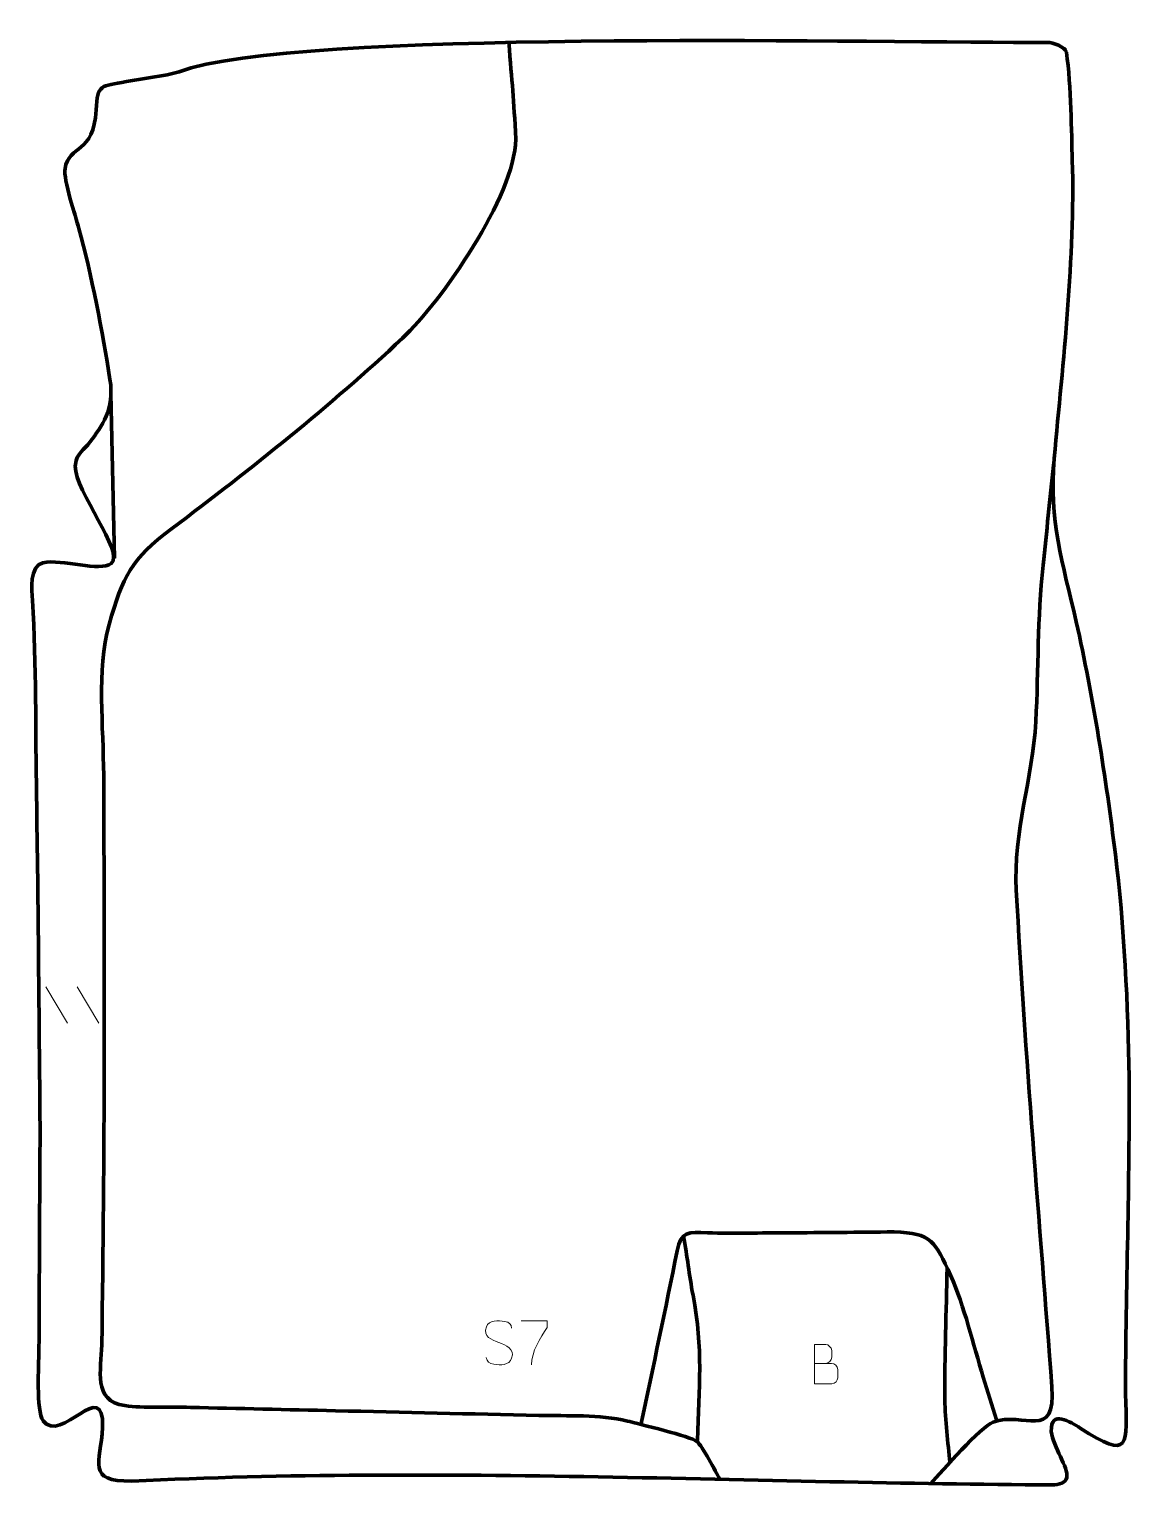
# Model space of a CAD drawing. Header units: millimetres. Extents: x -812 to -186, y 37 to 863.
import ezdxf

# ---------------------------------------------------------------- set-up
doc = ezdxf.new("R2010")
doc.units = ezdxf.units.MM
doc.header["$MEASUREMENT"] = 0
doc.layers.add('layer 2', color=7, linetype='Continuous')
doc.layers.add('layer 3', color=7, linetype='Continuous')

msp = doc.modelspace()

# ---------------------------------------------------------------- linework, layer by layer
at = {"layer": 'layer 2', "color": 140, "lineweight": 158}
for points, knots in [([(-539.4556, 855.4976), (-537.6014, 831.7475), (-536.6331, 823.7867), (-535.4913, 800.264), (-535.4913, 800.264), (-536.087, 767.72), (-577.8648, 708.105), (-599.7374, 687.3922), (-599.7374, 687.3922), (-641.6041, 648.2174), (-685.0157, 613.6764), (-730.7833, 579.2696), (-730.7833, 579.2696), (-753.9436, 561.8583), (-758.353, 552.3047), (-766.2934, 524.8533), (-766.2934, 524.8533), (-773.286, 498.7468), (-769.4791, 466.6642), (-769.3458, 439.4141), (-769.3458, 439.4141), (-768.8342, 331.6852), (-768.7224, 223.8012), (-770.4274, 116.0855), (-770.4274, 116.0855), (-770.6484, 102.1257), (-775.9264, 84.3547), (-757.3093, 81.6703), (-757.3093, 81.6703), (-747.1694, 80.2082), (-731.1126, 80.9295), (-720.1639, 80.677), (-720.1639, 80.677), (-692.7036, 80.0436), (-665.2432, 79.4103), (-637.7829, 78.7771), (-637.7829, 78.7771), (-599.3384, 77.8905), (-560.8939, 77.0039), (-522.4494, 76.1173), (-522.4494, 76.1173), (-506.2045, 75.7612), (-487.8587, 76.6794), (-472.1768, 72.9405), (-472.1768, 72.9405), (-465.9373, 71.4023), (-435.8909, 64.0623), (-432.7155, 61.3681), (-432.7155, 61.3681), (-429.5601, 58.691), (-422.1545, 44.3606), (-419.6517, 39.8736)], [0, 0, 0, 0, 0.07142857, 0.07142857, 0.07142857, 0.07142857, 0.14285714, 0.14285714, 0.14285714, 0.14285714, 0.21428571, 0.21428571, 0.21428571, 0.21428571, 0.28571429, 0.28571429, 0.28571429, 0.28571429, 0.35714286, 0.35714286, 0.35714286, 0.35714286, 0.42857143, 0.42857143, 0.42857143, 0.42857143, 0.5, 0.5, 0.5, 0.5, 0.57142857, 0.57142857, 0.57142857, 0.57142857, 0.64285714, 0.64285714, 0.64285714, 0.64285714, 0.71428571, 0.71428571, 0.71428571, 0.71428571, 0.78571429, 0.78571429, 0.78571429, 0.78571429, 0.85714286, 0.85714286, 0.85714286, 0.85714286, 1, 1, 1, 1]), ([(-300.0533, 37.4415), (-293.5387, 44.3911), (-271.6586, 69.7936), (-264.6329, 72.3367), (-264.6329, 72.3367), (-247.3135, 78.6058), (-228.9389, 61.2664), (-231.2616, 92.3099), (-231.2616, 92.3099), (-238.2816, 186.0052), (-246.4985, 280.3), (-251.468, 374.0749), (-251.468, 374.0749), (-253.2536, 407.7683), (-242.2625, 436.8508), (-240.3493, 469.8974), (-240.3493, 469.8974), (-238.9355, 500.0823), (-239.4703, 528.1656), (-236.2731, 558.5419), (-236.2731, 558.5419), (-234.2892, 577.3911), (-232.3149, 596.2414), (-230.3356, 615.0911), (-230.3356, 615.0911), (-230.3356, 615.0911), (-230.1793, 616.5792), (-230.1793, 616.5792)], [0, 0, 0, 0, 0.125, 0.125, 0.125, 0.125, 0.25, 0.25, 0.25, 0.25, 0.375, 0.375, 0.375, 0.375, 0.5, 0.5, 0.5, 0.5, 0.625, 0.625, 0.625, 0.625, 0.75, 0.75, 0.75, 0.75, 1, 1, 1, 1]), ([(-464.4943, 70.7501), (-457.5762, 103.637), (-450.4575, 136.49), (-443.9574, 169.4604), (-443.9574, 169.4604), (-441.6698, 181.0639), (-437.6767, 180.0101), (-426.6836, 179.7241), (-426.6836, 179.7241), (-411.8645, 179.3386), (-396.3383, 179.7012), (-381.4476, 179.7581), (-381.4476, 179.7581), (-361.2137, 179.8352), (-341.0947, 180.0252), (-320.865, 180.2587), (-320.865, 180.2587), (-299.2812, 179.646), (-297.5746, 174.7253), (-288.8306, 155.6751), (-288.8306, 155.6751), (-280.877, 138.0054), (-275.9764, 116.529), (-270.1886, 97.7578), (-270.1886, 97.7578), (-267.7002, 89.6871), (-265.2109, 81.6163), (-262.7521, 73.5366)], [0, 0, 0, 0, 0.125, 0.125, 0.125, 0.125, 0.25, 0.25, 0.25, 0.25, 0.375, 0.375, 0.375, 0.375, 0.5, 0.5, 0.5, 0.5, 0.625, 0.625, 0.625, 0.625, 0.75, 0.75, 0.75, 0.75, 1, 1, 1, 1]), ([(-432.3556, 61.9207), (-431.5422, 92.4601), (-429.0305, 113.5133), (-434.9143, 144.338), (-434.9143, 144.338), (-437.1551, 156.0779), (-438.1372, 166.1972), (-440.3071, 177.9537)], [0, 0, 0, 0, 0.33333333, 0.33333333, 0.33333333, 0.33333333, 1, 1, 1, 1]), ([(-290.7355, 159.8244), (-291.1213, 135.4328), (-292.2866, 109.4826), (-292.0249, 85.192), (-292.0249, 85.192), (-291.8944, 73.0709), (-290.2656, 61.017), (-289.0826, 48.9658)], [0, 0, 0, 0, 0.33333333, 0.33333333, 0.33333333, 0.33333333, 1, 1, 1, 1])]:
    msp.add_open_spline(points, degree=3, knots=knots, dxfattribs=at)
msp.add_open_spline([(-765.1936, 655.9205), (-765.1936, 655.9205), (-763.1816, 562.5908), (-763.1816, 562.5908)], degree=3, dxfattribs=at)
at = {"layer": 'layer 2', "color": 250, "lineweight": 9}
for points in [[(-802.1631, 319.316), (-802.1631, 319.316), (-789.7988, 298.7717), (-789.7988, 298.7717)], [(-784.4332, 319.316), (-784.4332, 319.316), (-772.0689, 298.7717), (-772.0689, 298.7717)]]:
    msp.add_open_spline(points, degree=3, dxfattribs=at)
for points, knots in [([(-545.0411, 117.5276), (-549.2894, 118.998), (-554.1975, 120.7938), (-552.1924, 126.3141), (-552.1924, 126.3141), (-550.6889, 130.454), (-545.4753, 130.0655), (-541.8717, 129.4644), (-541.8717, 129.4644), (-539.0111, 128.9872), (-538.1464, 127.774), (-537.8358, 125.6899)], [0, 0, 0, 0, 0.25, 0.25, 0.25, 0.25, 0.5, 0.5, 0.5, 0.5, 1, 1, 1, 1]), ([(-532.4546, 129.833), (-532.4546, 129.833), (-517.6385, 129.833), (-517.6385, 129.833), (-517.6385, 129.833), (-517.6388, 128.5834), (-517.6388, 127.3338), (-517.6385, 126.084), (-517.6385, 126.084), (-521.6329, 120.0869), (-526.5481, 112.2533), (-526.5481, 104.8745)], [0, 0, 0, 0, 0.25, 0.25, 0.25, 0.25, 0.5, 0.5, 0.5, 0.5, 1, 1, 1, 1]), ([(-545.0411, 117.5275), (-541.0225, 115.8808), (-535.993, 113.9925), (-537.827, 108.6322), (-537.827, 108.6322), (-539.2868, 104.3658), (-544.1976, 104.6225), (-547.9237, 105.1772), (-547.9237, 105.1772), (-550.6737, 105.587), (-551.8946, 106.8005), (-552.2726, 108.9127)], [0, 0, 0, 0, 0.25, 0.25, 0.25, 0.25, 0.5, 0.5, 0.5, 0.5, 1, 1, 1, 1]), ([(-366.0633, 105.6461), (-362.8043, 105.6465), (-359.5449, 105.6465), (-356.2852, 105.6461), (-356.2852, 105.6461), (-354.5159, 105.6306), (-352.793, 104.0756), (-352.793, 102.2398), (-352.793, 102.2398), (-352.7933, 101.229), (-352.7933, 98.4977), (-352.793, 97.4866), (-352.793, 97.4866), (-352.7771, 95.8225), (-354.1584, 94.0187), (-356.2378, 94.0339), (-356.2378, 94.0339), (-359.4978, 94.0342), (-362.7575, 94.0342), (-366.0168, 94.0339), (-366.0168, 94.0339), (-366.0168, 101.4843), (-366.0168, 108.9344), (-366.0168, 116.3842), (-366.0168, 116.3842), (-363.8907, 116.3842), (-361.7643, 116.3842), (-359.6378, 116.3842), (-359.6378, 116.3842), (-358.1323, 116.4), (-356.2543, 114.6888), (-356.2384, 112.9311), (-356.2384, 112.9311), (-356.2388, 111.0805), (-356.2388, 110.9498), (-356.2384, 109.0989), (-356.2384, 109.0989), (-356.223, 107.2483), (-357.8839, 105.6306), (-359.6843, 105.6461)], [0, 0, 0, 0, 0.09090909, 0.09090909, 0.09090909, 0.09090909, 0.18181818, 0.18181818, 0.18181818, 0.18181818, 0.27272727, 0.27272727, 0.27272727, 0.27272727, 0.36363636, 0.36363636, 0.36363636, 0.36363636, 0.45454545, 0.45454545, 0.45454545, 0.45454545, 0.54545455, 0.54545455, 0.54545455, 0.54545455, 0.63636364, 0.63636364, 0.63636364, 0.63636364, 0.72727273, 0.72727273, 0.72727273, 0.72727273, 0.81818182, 0.81818182, 0.81818182, 0.81818182, 1, 1, 1, 1])]:
    msp.add_open_spline(points, degree=3, knots=knots, dxfattribs=at)
at = {"layer": 'layer 3', "color": 242, "lineweight": 158}
msp.add_open_spline([(-223.0388, 849.6167), (-220.223, 830.2154), (-220.2467, 803.9816), (-219.6778, 788.3754), (-219.6778, 788.3754), (-218.1314, 732.6358), (-224.9193, 674.6412), (-229.9793, 619.0998), (-229.9793, 619.0998), (-233.0186, 583.7884), (-225.1702, 560.0872), (-217.4734, 526.3934), (-217.4734, 526.3934), (-207.8293, 484.091), (-200.6204, 437.5875), (-195.2191, 394.4819), (-195.2191, 394.4819), (-190.3817, 355.876), (-187.8919, 306.8818), (-187.4908, 268.2965), (-187.4908, 268.2965), (-186.9977, 208.2427), (-189.3449, 148.4275), (-189.5821, 88.4555), (-189.5821, 88.4555), (-188.5113, 58.9157), (-186.4473, 50.25), (-215.1614, 68.8731), (-215.1614, 68.8731), (-220.559, 72.3738), (-232.2751, 79.6833), (-231.5973, 67.0883), (-231.5973, 67.0883), (-230.5483, 58.1363), (-221.7481, 46.5325), (-222.7868, 40.9448), (-222.7868, 40.9448), (-223.3215, 38.0684), (-227.2907, 36.7085), (-231.1556, 36.7224), (-231.1556, 36.7224), (-394.3987, 37.3091), (-580.4959, 47.5135), (-753.3349, 38.8203), (-753.3349, 38.8203), (-779.5717, 38.7001), (-770.8834, 48.9469), (-770.0294, 69.3172), (-770.0294, 69.3172), (-768.7819, 99.0757), (-793.9323, 58.9744), (-803.719, 73.1287), (-803.719, 73.1287), (-807.6913, 78.8738), (-806.2114, 104.7121), (-806.0765, 112.7756), (-806.0765, 112.7756), (-805.8602, 155.2679), (-805.6439, 197.7603), (-805.4276, 240.2526), (-805.4276, 240.2526), (-806.0464, 302.6433), (-806.4462, 365.0589), (-807.4525, 427.4426), (-807.4525, 427.4426), (-808.03, 464.1256), (-807.5484, 502.0012), (-809.7518, 538.4962), (-809.7518, 538.4962), (-810.1206, 544.6059), (-811.6518, 557.8957), (-803.7918, 559.9721), (-803.7918, 559.9721), (-793.0619, 562.2082), (-771.2275, 554.6325), (-765.0477, 559.5161), (-765.0477, 559.5161), (-757.2121, 565.7082), (-785.7946, 600.7257), (-785.4419, 614.7116), (-785.4419, 614.7116), (-785.4419, 614.7116), (-785.4162, 615.7311), (-785.4162, 615.7311), (-785.4162, 615.7311), (-784.8459, 621.9206), (-780.1461, 624.2798), (-777.2057, 628.3273), (-777.2057, 628.3273), (-770.3486, 637.7661), (-763.0444, 646.5873), (-765.7661, 664.0184), (-765.7661, 664.0184), (-769.8548, 690.2034), (-776.3374, 723.9236), (-783.367, 749.641), (-783.367, 749.641), (-785.3929, 756.8871), (-792.2954, 777.266), (-791.2726, 783.6184), (-791.2726, 783.6184), (-789.0612, 797.3532), (-774.9154, 791.5517), (-773.6253, 816.8785), (-773.6253, 816.8785), (-772.8614, 831.8734), (-770.9592, 830.1796), (-756.4766, 832.9785), (-756.4766, 832.9785), (-743.8059, 835.4273), (-731.9784, 836.0638), (-719.6658, 840.8251), (-719.6658, 840.8251), (-636.3038, 862.7538), (-325.2373, 854.6651), (-233.4762, 855.2379), (-233.4762, 855.2379), (-231.1376, 855.2525), (-223.4835, 852.6808), (-223.0388, 849.6167)], degree=3, knots=[0, 0, 0, 0, 0.03225806, 0.03225806, 0.03225806, 0.03225806, 0.06451613, 0.06451613, 0.06451613, 0.06451613, 0.09677419, 0.09677419, 0.09677419, 0.09677419, 0.12903226, 0.12903226, 0.12903226, 0.12903226, 0.16129032, 0.16129032, 0.16129032, 0.16129032, 0.19354839, 0.19354839, 0.19354839, 0.19354839, 0.22580645, 0.22580645, 0.22580645, 0.22580645, 0.25806452, 0.25806452, 0.25806452, 0.25806452, 0.29032258, 0.29032258, 0.29032258, 0.29032258, 0.32258065, 0.32258065, 0.32258065, 0.32258065, 0.35483871, 0.35483871, 0.35483871, 0.35483871, 0.38709677, 0.38709677, 0.38709677, 0.38709677, 0.41935484, 0.41935484, 0.41935484, 0.41935484, 0.4516129, 0.4516129, 0.4516129, 0.4516129, 0.48387097, 0.48387097, 0.48387097, 0.48387097, 0.51612903, 0.51612903, 0.51612903, 0.51612903, 0.5483871, 0.5483871, 0.5483871, 0.5483871, 0.58064516, 0.58064516, 0.58064516, 0.58064516, 0.61290323, 0.61290323, 0.61290323, 0.61290323, 0.64516129, 0.64516129, 0.64516129, 0.64516129, 0.67741935, 0.67741935, 0.67741935, 0.67741935, 0.70967742, 0.70967742, 0.70967742, 0.70967742, 0.74193548, 0.74193548, 0.74193548, 0.74193548, 0.77419355, 0.77419355, 0.77419355, 0.77419355, 0.80645161, 0.80645161, 0.80645161, 0.80645161, 0.83870968, 0.83870968, 0.83870968, 0.83870968, 0.87096774, 0.87096774, 0.87096774, 0.87096774, 0.90322581, 0.90322581, 0.90322581, 0.90322581, 0.93548387, 0.93548387, 0.93548387, 0.93548387, 1, 1, 1, 1], dxfattribs=at)

doc.saveas('drawing.dxf')
